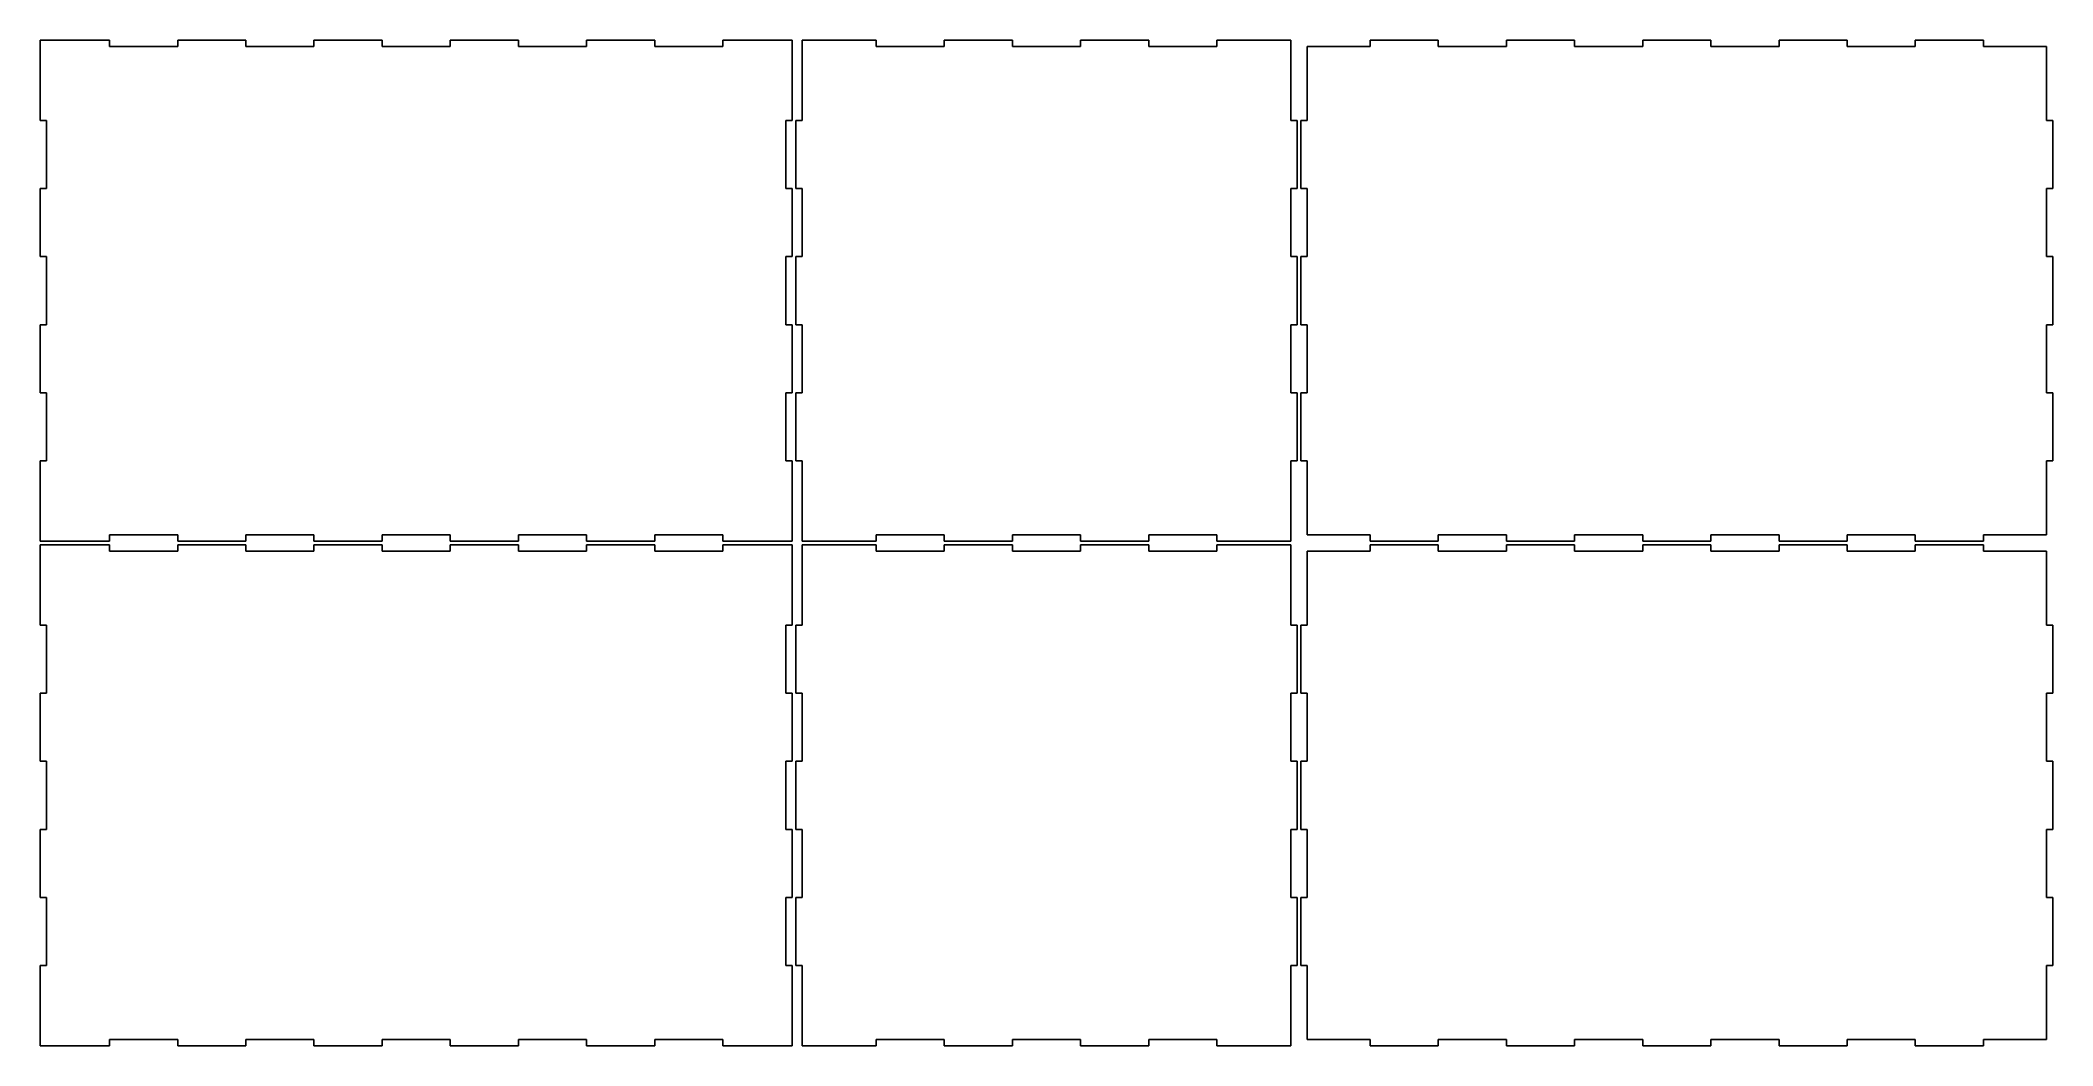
# Model space of a CAD drawing. Header units: millimetres. Extents: x 0 to 1606, y 3 to 806.
import ezdxf

# ---------------------------------------------------------------- set-up
doc = ezdxf.new("R2010")
doc.units = ezdxf.units.MM

msp = doc.modelspace()

# ---------------------------------------------------------------- linework, layer by layer
at = {"layer": 'back_outsideCutPath'}
for p, q in [((0, 806), (0, 741.9375)), ((55.3125, 806), (0, 806)), ((55.3125, 801), (55.3125, 806)), ((164.0625, 806), (109.6875, 806)), ((109.6875, 806), (109.6875, 801)), ((164.0625, 801), (164.0625, 806)), ((272.8125, 806), (218.4375, 806)), ((218.4375, 806), (218.4375, 801)), ((272.8125, 801), (272.8125, 806)), ((381.5625, 806), (327.1875, 806)), ((327.1875, 806), (327.1875, 801)), ((381.5625, 801), (381.5625, 806)), ((490.3125, 806), (435.9375, 806)), ((435.9375, 806), (435.9375, 801)), ((490.3125, 801), (490.3125, 806)), ((600, 806), (544.6875, 806)), ((544.6875, 806), (544.6875, 801)), ((600, 796.3125), (600, 806)), ((109.6875, 801), (55.3125, 801)), ((218.4375, 801), (164.0625, 801)), ((327.1875, 801), (272.8125, 801)), ((435.9375, 801), (381.5625, 801)), ((544.6875, 801), (490.3125, 801)), ((600, 741.9375), (600, 796.3125)), ((0, 741.9375), (5, 741.9375)), ((5, 741.9375), (5, 687.5625)), ((595, 687.5625), (595, 741.9375)), ((595, 741.9375), (600, 741.9375)), ((5, 687.5625), (0, 687.5625)), ((0, 687.5625), (0, 633.1875)), ((600, 687.5625), (595, 687.5625)), ((600, 633.1875), (600, 687.5625)), ((0, 633.1875), (5, 633.1875)), ((5, 633.1875), (5, 578.8125)), ((595, 578.8125), (595, 633.1875)), ((595, 633.1875), (600, 633.1875)), ((5, 578.8125), (0, 578.8125)), ((0, 578.8125), (0, 524.4375)), ((600, 578.8125), (595, 578.8125)), ((600, 524.4375), (600, 578.8125)), ((0, 524.4375), (5, 524.4375)), ((5, 524.4375), (5, 470.0625)), ((595, 470.0625), (595, 524.4375)), ((595, 524.4375), (600, 524.4375)), ((5, 470.0625), (0, 470.0625)), ((0, 470.0625), (0, 415.6875)), ((600, 470.0625), (595, 470.0625)), ((600, 406), (600, 470.0625)), ((0, 415.6875), (0, 406)), ((0, 406), (55.3125, 406)), ((55.3125, 406), (55.3125, 411)), ((55.3125, 411), (109.6875, 411)), ((109.6875, 411), (109.6875, 406)), ((109.6875, 406), (164.0625, 406)), ((164.0625, 406), (164.0625, 411)), ((164.0625, 411), (218.4375, 411)), ((218.4375, 411), (218.4375, 406)), ((218.4375, 406), (272.8125, 406)), ((272.8125, 406), (272.8125, 411)), ((272.8125, 411), (327.1875, 411)), ((327.1875, 411), (327.1875, 406)), ((327.1875, 406), (381.5625, 406)), ((381.5625, 406), (381.5625, 411)), ((381.5625, 411), (435.9375, 411)), ((435.9375, 411), (435.9375, 406)), ((435.9375, 406), (490.3125, 406)), ((490.3125, 406), (490.3125, 411)), ((490.3125, 411), (544.6875, 411)), ((544.6875, 411), (544.6875, 406)), ((544.6875, 406), (600, 406))]:
    msp.add_line(p, q, dxfattribs=at)
at = {"layer": 'bottom_outsideCutPath'}
for p, q in [((1115.6875, 806), (1061.3125, 806)), ((1061.3125, 806), (1061.3125, 801)), ((1115.6875, 801), (1115.6875, 806)), ((1224.4375, 806), (1170.0625, 806)), ((1170.0625, 806), (1170.0625, 801)), ((1224.4375, 801), (1224.4375, 806)), ((1333.1875, 806), (1278.8125, 806)), ((1278.8125, 806), (1278.8125, 801)), ((1333.1875, 801), (1333.1875, 806)), ((1441.9375, 806), (1387.5625, 806)), ((1387.5625, 806), (1387.5625, 801)), ((1441.9375, 801), (1441.9375, 806)), ((1550.6875, 806), (1496.3125, 806)), ((1496.3125, 806), (1496.3125, 801)), ((1550.6875, 801), (1550.6875, 806)), ((1011, 801), (1011, 741.9375)), ((1061.3125, 801), (1011, 801)), ((1170.0625, 801), (1115.6875, 801)), ((1278.8125, 801), (1224.4375, 801)), ((1387.5625, 801), (1333.1875, 801)), ((1496.3125, 801), (1441.9375, 801)), ((1601, 801), (1550.6875, 801)), ((1601, 796.3125), (1601, 801)), ((1601, 741.9375), (1601, 796.3125)), ((1011, 741.9375), (1006, 741.9375)), ((1006, 741.9375), (1006, 687.5625)), ((1606, 741.9375), (1601, 741.9375)), ((1606, 687.5625), (1606, 741.9375)), ((1006, 687.5625), (1011, 687.5625)), ((1011, 687.5625), (1011, 633.1875)), ((1601, 633.1875), (1601, 687.5625)), ((1601, 687.5625), (1606, 687.5625)), ((1011, 633.1875), (1006, 633.1875)), ((1006, 633.1875), (1006, 578.8125)), ((1606, 633.1875), (1601, 633.1875)), ((1606, 578.8125), (1606, 633.1875)), ((1006, 578.8125), (1011, 578.8125)), ((1011, 578.8125), (1011, 524.4375)), ((1601, 524.4375), (1601, 578.8125)), ((1601, 578.8125), (1606, 578.8125)), ((1011, 524.4375), (1006, 524.4375)), ((1006, 524.4375), (1006, 470.0625)), ((1606, 524.4375), (1601, 524.4375)), ((1606, 470.0625), (1606, 524.4375)), ((1006, 470.0625), (1011, 470.0625)), ((1011, 470.0625), (1011, 415.6875)), ((1601, 411), (1601, 470.0625)), ((1601, 470.0625), (1606, 470.0625)), ((1011, 415.6875), (1011, 411)), ((1011, 411), (1061.3125, 411)), ((1061.3125, 411), (1061.3125, 406)), ((1061.3125, 406), (1115.6875, 406)), ((1115.6875, 406), (1115.6875, 411)), ((1115.6875, 411), (1170.0625, 411)), ((1170.0625, 411), (1170.0625, 406)), ((1170.0625, 406), (1224.4375, 406)), ((1224.4375, 406), (1224.4375, 411)), ((1224.4375, 411), (1278.8125, 411)), ((1278.8125, 411), (1278.8125, 406)), ((1278.8125, 406), (1333.1875, 406)), ((1333.1875, 406), (1333.1875, 411)), ((1333.1875, 411), (1387.5625, 411)), ((1387.5625, 411), (1387.5625, 406)), ((1387.5625, 406), (1441.9375, 406)), ((1441.9375, 406), (1441.9375, 411)), ((1441.9375, 411), (1496.3125, 411)), ((1496.3125, 411), (1496.3125, 406)), ((1496.3125, 406), (1550.6875, 406)), ((1550.6875, 406), (1550.6875, 411)), ((1550.6875, 411), (1601, 411))]:
    msp.add_line(p, q, dxfattribs=at)
at = {"layer": 'front_outsideCutPath'}
for p, q in [((0, 403), (0, 338.9375)), ((55.3125, 403), (0, 403)), ((55.3125, 398), (55.3125, 403)), ((164.0625, 403), (109.6875, 403)), ((109.6875, 403), (109.6875, 398)), ((164.0625, 398), (164.0625, 403)), ((272.8125, 403), (218.4375, 403)), ((218.4375, 403), (218.4375, 398)), ((272.8125, 398), (272.8125, 403)), ((381.5625, 403), (327.1875, 403)), ((327.1875, 403), (327.1875, 398)), ((381.5625, 398), (381.5625, 403)), ((490.3125, 403), (435.9375, 403)), ((435.9375, 403), (435.9375, 398)), ((490.3125, 398), (490.3125, 403)), ((600, 403), (544.6875, 403)), ((544.6875, 403), (544.6875, 398)), ((600, 393.3125), (600, 403)), ((109.6875, 398), (55.3125, 398)), ((218.4375, 398), (164.0625, 398)), ((327.1875, 398), (272.8125, 398)), ((435.9375, 398), (381.5625, 398)), ((544.6875, 398), (490.3125, 398)), ((600, 338.9375), (600, 393.3125)), ((0, 338.9375), (5, 338.9375)), ((5, 338.9375), (5, 284.5625)), ((595, 284.5625), (595, 338.9375)), ((595, 338.9375), (600, 338.9375)), ((5, 284.5625), (0, 284.5625)), ((0, 284.5625), (0, 230.1875)), ((600, 284.5625), (595, 284.5625)), ((600, 230.1875), (600, 284.5625)), ((0, 230.1875), (5, 230.1875)), ((5, 230.1875), (5, 175.8125)), ((595, 175.8125), (595, 230.1875)), ((595, 230.1875), (600, 230.1875)), ((5, 175.8125), (0, 175.8125)), ((0, 175.8125), (0, 121.4375)), ((600, 175.8125), (595, 175.8125)), ((600, 121.4375), (600, 175.8125)), ((0, 121.4375), (5, 121.4375)), ((5, 121.4375), (5, 67.0625)), ((595, 67.0625), (595, 121.4375)), ((595, 121.4375), (600, 121.4375)), ((5, 67.0625), (0, 67.0625)), ((0, 67.0625), (0, 12.6875)), ((600, 67.0625), (595, 67.0625)), ((600, 3), (600, 67.0625)), ((0, 12.6875), (0, 3)), ((0, 3), (55.3125, 3)), ((55.3125, 3), (55.3125, 8)), ((55.3125, 8), (109.6875, 8)), ((109.6875, 8), (109.6875, 3)), ((109.6875, 3), (164.0625, 3)), ((164.0625, 3), (164.0625, 8)), ((164.0625, 8), (218.4375, 8)), ((218.4375, 8), (218.4375, 3)), ((218.4375, 3), (272.8125, 3)), ((272.8125, 3), (272.8125, 8)), ((272.8125, 8), (327.1875, 8)), ((327.1875, 8), (327.1875, 3)), ((327.1875, 3), (381.5625, 3)), ((381.5625, 3), (381.5625, 8)), ((381.5625, 8), (435.9375, 8)), ((435.9375, 8), (435.9375, 3)), ((435.9375, 3), (490.3125, 3)), ((490.3125, 3), (490.3125, 8)), ((490.3125, 8), (544.6875, 8)), ((544.6875, 8), (544.6875, 3)), ((544.6875, 3), (600, 3))]:
    msp.add_line(p, q, dxfattribs=at)
at = {"layer": 'left_outsideCutPath'}
for p, q in [((608, 403), (608, 338.9375)), ((612.6875, 403), (608, 403)), ((667.0625, 403), (612.6875, 403)), ((667.0625, 398), (667.0625, 403)), ((775.8125, 403), (721.4375, 403)), ((721.4375, 403), (721.4375, 398)), ((775.8125, 398), (775.8125, 403)), ((884.5625, 403), (830.1875, 403)), ((830.1875, 403), (830.1875, 398)), ((884.5625, 398), (884.5625, 403)), ((998, 403), (938.9375, 403)), ((938.9375, 403), (938.9375, 398)), ((998, 393.3125), (998, 403)), ((721.4375, 398), (667.0625, 398)), ((830.1875, 398), (775.8125, 398)), ((938.9375, 398), (884.5625, 398)), ((998, 338.9375), (998, 393.3125)), ((608, 338.9375), (603, 338.9375)), ((603, 338.9375), (603, 284.5625)), ((1003, 338.9375), (998, 338.9375)), ((1003, 284.5625), (1003, 338.9375)), ((603, 284.5625), (608, 284.5625)), ((608, 284.5625), (608, 230.1875)), ((998, 230.1875), (998, 284.5625)), ((998, 284.5625), (1003, 284.5625)), ((608, 230.1875), (603, 230.1875)), ((603, 230.1875), (603, 175.8125)), ((1003, 230.1875), (998, 230.1875)), ((1003, 175.8125), (1003, 230.1875)), ((603, 175.8125), (608, 175.8125)), ((608, 175.8125), (608, 121.4375)), ((998, 121.4375), (998, 175.8125)), ((998, 175.8125), (1003, 175.8125)), ((608, 121.4375), (603, 121.4375)), ((603, 121.4375), (603, 67.0625)), ((1003, 121.4375), (998, 121.4375)), ((1003, 67.0625), (1003, 121.4375)), ((603, 67.0625), (608, 67.0625)), ((608, 67.0625), (608, 12.6875)), ((998, 3), (998, 67.0625)), ((998, 67.0625), (1003, 67.0625)), ((608, 12.6875), (608, 3)), ((608, 3), (667.0625, 3)), ((667.0625, 3), (667.0625, 8)), ((667.0625, 8), (721.4375, 8)), ((721.4375, 8), (721.4375, 3)), ((721.4375, 3), (775.8125, 3)), ((775.8125, 3), (775.8125, 8)), ((775.8125, 8), (830.1875, 8)), ((830.1875, 8), (830.1875, 3)), ((830.1875, 3), (884.5625, 3)), ((884.5625, 3), (884.5625, 8)), ((884.5625, 8), (938.9375, 8)), ((938.9375, 8), (938.9375, 3)), ((938.9375, 3), (993.3125, 3)), ((993.3125, 3), (998, 3))]:
    msp.add_line(p, q, dxfattribs=at)
at = {"layer": 'right_outsideCutPath'}
for p, q in [((608, 806), (608, 741.9375)), ((612.6875, 806), (608, 806)), ((667.0625, 806), (612.6875, 806)), ((667.0625, 801), (667.0625, 806)), ((775.8125, 806), (721.4375, 806)), ((721.4375, 806), (721.4375, 801)), ((775.8125, 801), (775.8125, 806)), ((884.5625, 806), (830.1875, 806)), ((830.1875, 806), (830.1875, 801)), ((884.5625, 801), (884.5625, 806)), ((998, 806), (938.9375, 806)), ((938.9375, 806), (938.9375, 801)), ((998, 796.3125), (998, 806)), ((721.4375, 801), (667.0625, 801)), ((830.1875, 801), (775.8125, 801)), ((938.9375, 801), (884.5625, 801)), ((998, 741.9375), (998, 796.3125)), ((608, 741.9375), (603, 741.9375)), ((603, 741.9375), (603, 687.5625)), ((1003, 741.9375), (998, 741.9375)), ((1003, 687.5625), (1003, 741.9375)), ((603, 687.5625), (608, 687.5625)), ((608, 687.5625), (608, 633.1875)), ((998, 633.1875), (998, 687.5625)), ((998, 687.5625), (1003, 687.5625)), ((608, 633.1875), (603, 633.1875)), ((603, 633.1875), (603, 578.8125)), ((1003, 633.1875), (998, 633.1875)), ((1003, 578.8125), (1003, 633.1875)), ((603, 578.8125), (608, 578.8125)), ((608, 578.8125), (608, 524.4375)), ((998, 524.4375), (998, 578.8125)), ((998, 578.8125), (1003, 578.8125)), ((608, 524.4375), (603, 524.4375)), ((603, 524.4375), (603, 470.0625)), ((1003, 524.4375), (998, 524.4375)), ((1003, 470.0625), (1003, 524.4375)), ((603, 470.0625), (608, 470.0625)), ((608, 470.0625), (608, 415.6875)), ((998, 406), (998, 470.0625)), ((998, 470.0625), (1003, 470.0625)), ((608, 415.6875), (608, 406)), ((608, 406), (667.0625, 406)), ((667.0625, 406), (667.0625, 411)), ((667.0625, 411), (721.4375, 411)), ((721.4375, 411), (721.4375, 406)), ((721.4375, 406), (775.8125, 406)), ((775.8125, 406), (775.8125, 411)), ((775.8125, 411), (830.1875, 411)), ((830.1875, 411), (830.1875, 406)), ((830.1875, 406), (884.5625, 406)), ((884.5625, 406), (884.5625, 411)), ((884.5625, 411), (938.9375, 411)), ((938.9375, 411), (938.9375, 406)), ((938.9375, 406), (993.3125, 406)), ((993.3125, 406), (998, 406))]:
    msp.add_line(p, q, dxfattribs=at)
at = {"layer": 'top_outsideCutPath'}
for p, q in [((1115.6875, 403), (1061.3125, 403)), ((1061.3125, 403), (1061.3125, 398)), ((1115.6875, 398), (1115.6875, 403)), ((1224.4375, 403), (1170.0625, 403)), ((1170.0625, 403), (1170.0625, 398)), ((1224.4375, 398), (1224.4375, 403)), ((1333.1875, 403), (1278.8125, 403)), ((1278.8125, 403), (1278.8125, 398)), ((1333.1875, 398), (1333.1875, 403)), ((1441.9375, 403), (1387.5625, 403)), ((1387.5625, 403), (1387.5625, 398)), ((1441.9375, 398), (1441.9375, 403)), ((1550.6875, 403), (1496.3125, 403)), ((1496.3125, 403), (1496.3125, 398)), ((1550.6875, 398), (1550.6875, 403)), ((1011, 398), (1011, 338.9375)), ((1061.3125, 398), (1011, 398)), ((1170.0625, 398), (1115.6875, 398)), ((1278.8125, 398), (1224.4375, 398)), ((1387.5625, 398), (1333.1875, 398)), ((1496.3125, 398), (1441.9375, 398)), ((1601, 398), (1550.6875, 398)), ((1601, 393.3125), (1601, 398)), ((1601, 338.9375), (1601, 393.3125)), ((1011, 338.9375), (1006, 338.9375)), ((1006, 338.9375), (1006, 284.5625)), ((1606, 338.9375), (1601, 338.9375)), ((1606, 284.5625), (1606, 338.9375)), ((1006, 284.5625), (1011, 284.5625)), ((1011, 284.5625), (1011, 230.1875)), ((1601, 230.1875), (1601, 284.5625)), ((1601, 284.5625), (1606, 284.5625)), ((1011, 230.1875), (1006, 230.1875)), ((1006, 230.1875), (1006, 175.8125)), ((1606, 230.1875), (1601, 230.1875)), ((1606, 175.8125), (1606, 230.1875)), ((1006, 175.8125), (1011, 175.8125)), ((1011, 175.8125), (1011, 121.4375)), ((1601, 121.4375), (1601, 175.8125)), ((1601, 175.8125), (1606, 175.8125)), ((1011, 121.4375), (1006, 121.4375)), ((1006, 121.4375), (1006, 67.0625)), ((1606, 121.4375), (1601, 121.4375)), ((1606, 67.0625), (1606, 121.4375)), ((1006, 67.0625), (1011, 67.0625)), ((1011, 67.0625), (1011, 12.6875)), ((1601, 8), (1601, 67.0625)), ((1601, 67.0625), (1606, 67.0625)), ((1011, 12.6875), (1011, 8)), ((1011, 8), (1061.3125, 8)), ((1061.3125, 8), (1061.3125, 3)), ((1061.3125, 3), (1115.6875, 3)), ((1115.6875, 3), (1115.6875, 8)), ((1115.6875, 8), (1170.0625, 8)), ((1170.0625, 8), (1170.0625, 3)), ((1170.0625, 3), (1224.4375, 3)), ((1224.4375, 3), (1224.4375, 8)), ((1224.4375, 8), (1278.8125, 8)), ((1278.8125, 8), (1278.8125, 3)), ((1278.8125, 3), (1333.1875, 3)), ((1333.1875, 3), (1333.1875, 8)), ((1333.1875, 8), (1387.5625, 8)), ((1387.5625, 8), (1387.5625, 3)), ((1387.5625, 3), (1441.9375, 3)), ((1441.9375, 3), (1441.9375, 8)), ((1441.9375, 8), (1496.3125, 8)), ((1496.3125, 8), (1496.3125, 3)), ((1496.3125, 3), (1550.6875, 3)), ((1550.6875, 3), (1550.6875, 8)), ((1550.6875, 8), (1601, 8))]:
    msp.add_line(p, q, dxfattribs=at)

doc.saveas('drawing.dxf')
